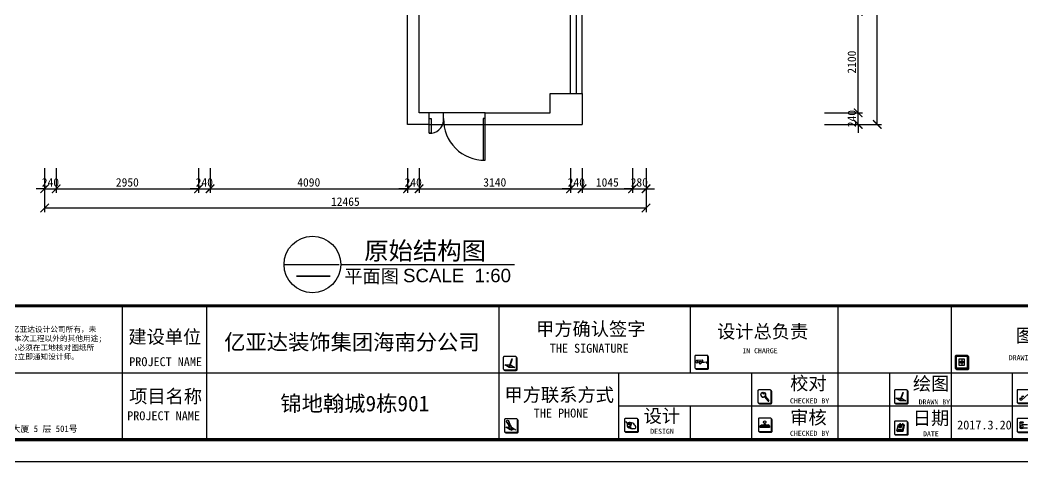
# Model space of a CAD drawing. Header units: millimetres. Extents: x -1705246 to 222838, y -3231245 to 126310.
# Drawn here: x -83334 to -62548, y -110677 to -101526 of the extents above; entities that cross this region are included whole.
import ezdxf
from ezdxf.enums import TextEntityAlignment as Align

# ---------------------------------------------------------------- set-up
doc = ezdxf.new("R2010")
doc.units = ezdxf.units.MM
doc.header["$PDMODE"] = 35
doc.layers.add('0-01图框模板说明', color=2, linetype='Continuous')
doc.layers.add('0-02图框细线', color=136, linetype='Continuous')
doc.styles.add('ar', font='arial.ttf')
doc.styles.add('ST', font='')
doc.styles.get("Standard").update_dxf_attribs({"font": ''})
doc.styles.add('黑体', font='simhei.ttf')
doc.styles.get('ST').set_extended_font_data('NSimSun')
doc.styles.get('Standard').set_extended_font_data('SimSun')
doc.linetypes.add('FENCELINE1', pattern='A,6.35,-2.54,[133,ltypeshp.shx,S=2.54,R=0,X=-2.54,Y=0],-2.54,25.4', length=36.83)
doc.dimstyles.new('ISO-25', dxfattribs={"dimscale": 70, "dimtxt": 2.5, "dimasz": 2.5, "dimexe": 1.25, "dimexo": 0.625, "dimtad": 1, "dimdec": 0, "dimtxsty": 'Standard', "dimblk": 'ARCHTICK', "dimcen": 2.5, "dimclrd": 251, "dimclre": 251, "dimclrt": 3, "dimadec": 0, "dimazin": 0, "dimtfac": 1, "dimtdec": 0, "dimtix": 1, "dimtmove": 2, "dimatfit": 3, "dimfxl": 1, "dimarcsym": 0})

# ---------------------------------------------------------------- blocks, each defined once
blk = doc.blocks.new('_ArchTick')
at = {"color": 0, "linetype": 'ByBlock', "const_width": 0.15}
blk.add_lwpolyline([(-0.5, -0.5), (0.5, 0.5)], dxfattribs=at)
blk = doc.blocks.new('*D457')
at = {"color": 251, "lineweight": -2}
for p, q in [((-65962, -103447), (-65962, -103272)), ((-66661, -103447), (-65875, -103447)), ((-65962, -103687), (-65962, -103447)), ((-66661, -103687), (-65875, -103687)), ((-65962, -103687), (-65962, -103862))]:
    blk.add_line(p, q, dxfattribs=at)
at = {"layer": 'Defpoints', "color": 0}
for p in [(-66705, -103447), (-65962, -103447), (-66705, -103687)]:
    blk.add_point(p, dxfattribs=at)
at = {"color": 251, "lineweight": -2, "xscale": 175, "yscale": 175, "zscale": 175}
for p, rotation in [((-65962, -103447), 270), ((-65962, -103687), 90)]:
    blk.add_blockref('_ArchTick', p, dxfattribs=dict(at, rotation=rotation))
at = {"color": 3, "insert": (-66094, -103567), "char_height": 175, "attachment_point": 5, "rotation": 90}
blk.add_mtext('240', dxfattribs=at)
blk = doc.blocks.new('*D458')
at = {"color": 251, "lineweight": -2}
for p, q in [((-66661, -101347), (-65875, -101347)), ((-65962, -103447), (-65962, -101347)), ((-66661, -103447), (-65875, -103447))]:
    blk.add_line(p, q, dxfattribs=at)
at = {"layer": 'Defpoints', "color": 0}
for p in [(-66705, -101347), (-65962, -101347), (-66705, -103447)]:
    blk.add_point(p, dxfattribs=at)
at = {"color": 251, "lineweight": -2, "xscale": 175, "yscale": 175, "zscale": 175}
for p, rotation in [((-65962, -101347), 90), ((-65962, -103447), 270)]:
    blk.add_blockref('_ArchTick', p, dxfattribs=dict(at, rotation=rotation))
at = {"color": 3, "insert": (-66094, -102397), "char_height": 175, "attachment_point": 5, "rotation": 90}
blk.add_mtext('2100', dxfattribs=at)
blk = doc.blocks.new('*D468')
at = {"color": 251, "lineweight": -2}
for p, q in [((-82825, -104596), (-82825, -105107)), ((-82585, -104596), (-82585, -105107)), ((-82825, -105020), (-83000, -105020)), ((-82825, -105020), (-82585, -105020)), ((-82585, -105020), (-82410, -105020))]:
    blk.add_line(p, q, dxfattribs=at)
at = {"layer": 'Defpoints', "color": 0}
for p in [(-82825, -104552), (-82585, -104552), (-82585, -105020)]:
    blk.add_point(p, dxfattribs=at)
at = {"color": 251, "lineweight": -2, "xscale": 175, "yscale": 175, "zscale": 175}
blk.add_blockref('_ArchTick', (-82825, -105020), dxfattribs=at)
at = {"color": 251, "lineweight": -2, "xscale": 175, "yscale": 175, "zscale": 175, "rotation": 180}
blk.add_blockref('_ArchTick', (-82585, -105020), dxfattribs=at)
at = {"color": 3, "insert": (-82705, -104888), "char_height": 175, "attachment_point": 5}
blk.add_mtext('240', dxfattribs=at)
blk = doc.blocks.new('*D469')
at = {"color": 251, "lineweight": -2}
for p, q in [((-82585, -104596), (-82585, -105107)), ((-79635, -104596), (-79635, -105107)), ((-82585, -105020), (-79635, -105020))]:
    blk.add_line(p, q, dxfattribs=at)
at = {"layer": 'Defpoints', "color": 0}
for p in [(-82585, -104552), (-79635, -104552), (-79635, -105020)]:
    blk.add_point(p, dxfattribs=at)
at = {"color": 251, "lineweight": -2, "xscale": 175, "yscale": 175, "zscale": 175, "rotation": 180}
blk.add_blockref('_ArchTick', (-82585, -105020), dxfattribs=at)
at = {"color": 251, "lineweight": -2, "xscale": 175, "yscale": 175, "zscale": 175}
blk.add_blockref('_ArchTick', (-79635, -105020), dxfattribs=at)
at = {"color": 3, "insert": (-81110, -104888), "char_height": 175, "attachment_point": 5}
blk.add_mtext('2950', dxfattribs=at)
blk = doc.blocks.new('*D470')
at = {"color": 251, "lineweight": -2}
for p, q in [((-79635, -104596), (-79635, -105107)), ((-79395, -104596), (-79395, -105107)), ((-79635, -105020), (-79810, -105020)), ((-79635, -105020), (-79395, -105020)), ((-79395, -105020), (-79220, -105020))]:
    blk.add_line(p, q, dxfattribs=at)
at = {"layer": 'Defpoints', "color": 0}
for p in [(-79635, -104552), (-79395, -104552), (-79395, -105020)]:
    blk.add_point(p, dxfattribs=at)
at = {"color": 251, "lineweight": -2, "xscale": 175, "yscale": 175, "zscale": 175}
blk.add_blockref('_ArchTick', (-79635, -105020), dxfattribs=at)
at = {"color": 251, "lineweight": -2, "xscale": 175, "yscale": 175, "zscale": 175, "rotation": 180}
blk.add_blockref('_ArchTick', (-79395, -105020), dxfattribs=at)
at = {"color": 3, "insert": (-79515, -104888), "char_height": 175, "attachment_point": 5}
blk.add_mtext('240', dxfattribs=at)
blk = doc.blocks.new('*D471')
at = {"color": 251, "lineweight": -2}
for p, q in [((-79395, -104596), (-79395, -105107)), ((-75305, -104596), (-75305, -105107)), ((-79395, -105020), (-75305, -105020))]:
    blk.add_line(p, q, dxfattribs=at)
at = {"layer": 'Defpoints', "color": 0}
for p in [(-79395, -104552), (-75305, -104552), (-75305, -105020)]:
    blk.add_point(p, dxfattribs=at)
at = {"color": 251, "lineweight": -2, "xscale": 175, "yscale": 175, "zscale": 175, "rotation": 180}
blk.add_blockref('_ArchTick', (-79395, -105020), dxfattribs=at)
at = {"color": 251, "lineweight": -2, "xscale": 175, "yscale": 175, "zscale": 175}
blk.add_blockref('_ArchTick', (-75305, -105020), dxfattribs=at)
at = {"color": 3, "insert": (-77350, -104888), "char_height": 175, "attachment_point": 5}
blk.add_mtext('4090', dxfattribs=at)
blk = doc.blocks.new('*D472')
at = {"color": 251, "lineweight": -2}
for p, q in [((-75305, -104596), (-75305, -105107)), ((-75065, -104596), (-75065, -105107)), ((-75305, -105020), (-75480, -105020)), ((-75305, -105020), (-75065, -105020)), ((-75065, -105020), (-74890, -105020))]:
    blk.add_line(p, q, dxfattribs=at)
at = {"layer": 'Defpoints', "color": 0}
for p in [(-75305, -104552), (-75065, -104552), (-75065, -105020)]:
    blk.add_point(p, dxfattribs=at)
at = {"color": 251, "lineweight": -2, "xscale": 175, "yscale": 175, "zscale": 175}
blk.add_blockref('_ArchTick', (-75305, -105020), dxfattribs=at)
at = {"color": 251, "lineweight": -2, "xscale": 175, "yscale": 175, "zscale": 175, "rotation": 180}
blk.add_blockref('_ArchTick', (-75065, -105020), dxfattribs=at)
at = {"color": 3, "insert": (-75185, -104888), "char_height": 175, "attachment_point": 5}
blk.add_mtext('240', dxfattribs=at)
blk = doc.blocks.new('*D473')
at = {"color": 251, "lineweight": -2}
for p, q in [((-75065, -104596), (-75065, -105107)), ((-71925, -104596), (-71925, -105107)), ((-75065, -105020), (-71925, -105020))]:
    blk.add_line(p, q, dxfattribs=at)
at = {"layer": 'Defpoints', "color": 0}
for p in [(-75065, -104552), (-71925, -104552), (-71925, -105020)]:
    blk.add_point(p, dxfattribs=at)
at = {"color": 251, "lineweight": -2, "xscale": 175, "yscale": 175, "zscale": 175, "rotation": 180}
blk.add_blockref('_ArchTick', (-75065, -105020), dxfattribs=at)
at = {"color": 251, "lineweight": -2, "xscale": 175, "yscale": 175, "zscale": 175}
blk.add_blockref('_ArchTick', (-71925, -105020), dxfattribs=at)
at = {"color": 3, "insert": (-73495, -104888), "char_height": 175, "attachment_point": 5}
blk.add_mtext('3140', dxfattribs=at)
blk = doc.blocks.new('*D474')
at = {"color": 251, "lineweight": -2}
for p, q in [((-71925, -104596), (-71925, -105107)), ((-71685, -104596), (-71685, -105107)), ((-71925, -105020), (-72100, -105020)), ((-71925, -105020), (-71685, -105020)), ((-71685, -105020), (-71510, -105020))]:
    blk.add_line(p, q, dxfattribs=at)
at = {"layer": 'Defpoints', "color": 0}
for p in [(-71925, -104552), (-71685, -104552), (-71685, -105020)]:
    blk.add_point(p, dxfattribs=at)
at = {"color": 251, "lineweight": -2, "xscale": 175, "yscale": 175, "zscale": 175}
blk.add_blockref('_ArchTick', (-71925, -105020), dxfattribs=at)
at = {"color": 251, "lineweight": -2, "xscale": 175, "yscale": 175, "zscale": 175, "rotation": 180}
blk.add_blockref('_ArchTick', (-71685, -105020), dxfattribs=at)
at = {"color": 3, "insert": (-71805, -104888), "char_height": 175, "attachment_point": 5}
blk.add_mtext('240', dxfattribs=at)
blk = doc.blocks.new('*D475')
at = {"color": 251, "lineweight": -2}
for p, q in [((-71685, -104596), (-71685, -105107)), ((-70640, -104596), (-70640, -105107)), ((-71685, -105020), (-70640, -105020))]:
    blk.add_line(p, q, dxfattribs=at)
at = {"layer": 'Defpoints', "color": 0}
for p in [(-71685, -104552), (-70640, -104552), (-70640, -105020)]:
    blk.add_point(p, dxfattribs=at)
at = {"color": 251, "lineweight": -2, "xscale": 175, "yscale": 175, "zscale": 175, "rotation": 180}
blk.add_blockref('_ArchTick', (-71685, -105020), dxfattribs=at)
at = {"color": 251, "lineweight": -2, "xscale": 175, "yscale": 175, "zscale": 175}
blk.add_blockref('_ArchTick', (-70640, -105020), dxfattribs=at)
at = {"color": 3, "insert": (-71162, -104888), "char_height": 175, "attachment_point": 5}
blk.add_mtext('1045', dxfattribs=at)
blk = doc.blocks.new('*D476')
at = {"color": 251, "lineweight": -2}
for p, q in [((-70640, -104596), (-70640, -105107)), ((-70360, -104596), (-70360, -105107)), ((-70640, -105020), (-70815, -105020)), ((-70640, -105020), (-70360, -105020)), ((-70360, -105020), (-70185, -105020))]:
    blk.add_line(p, q, dxfattribs=at)
at = {"layer": 'Defpoints', "color": 0}
for p in [(-70640, -104552), (-70360, -104552), (-70360, -105020)]:
    blk.add_point(p, dxfattribs=at)
at = {"color": 251, "lineweight": -2, "xscale": 175, "yscale": 175, "zscale": 175}
blk.add_blockref('_ArchTick', (-70640, -105020), dxfattribs=at)
at = {"color": 251, "lineweight": -2, "xscale": 175, "yscale": 175, "zscale": 175, "rotation": 180}
blk.add_blockref('_ArchTick', (-70360, -105020), dxfattribs=at)
at = {"color": 3, "insert": (-70500, -104888), "char_height": 175, "attachment_point": 5}
blk.add_mtext('280', dxfattribs=at)
blk = doc.blocks.new('hgggg')
at = {"layer": '0-01图框模板说明'}
for points in [[(3462.78, 399.27, -0.414214), (3462.58, 399.08), (3460.02, 399.08, -0.071272), (3459.97, 399.08, 0.348143), (3460.16, 398.93), (3462.72, 398.93, 0.414214), (3462.92, 399.13), (3462.92, 401.69, 0.333108), (3462.77, 401.87, -0.057743), (3462.78, 401.83)], [(3505.73, 399.54, -0.414214), (3505.53, 399.34), (3502.97, 399.34, -0.071272), (3502.92, 399.35, 0.348143), (3503.11, 399.2), (3505.67, 399.2, 0.414214), (3505.86, 399.39), (3505.86, 401.95, 0.333108), (3505.72, 402.14, -0.057743), (3505.73, 402.09)], [(3564.11, 399.47, -0.414214), (3563.92, 399.28), (3561.36, 399.28, -0.071272), (3561.3, 399.28, 0.348143), (3561.5, 399.13), (3564.05, 399.13, 0.414214), (3564.25, 399.33), (3564.25, 401.89, 0.333108), (3564.11, 402.08, -0.057743), (3564.11, 402.03)], [(3519.89, 391.78, -0.414214), (3519.7, 391.59), (3517.14, 391.59, -0.071272), (3517.08, 391.59, 0.348143), (3517.27, 391.44), (3519.83, 391.44, 0.414214), (3520.03, 391.64), (3520.03, 394.2, 0.333108), (3519.89, 394.39, -0.057743), (3519.89, 394.34)], [(3550.49, 391.78, -0.414214), (3550.29, 391.59), (3547.73, 391.59, -0.071272), (3547.68, 391.59, 0.348143), (3547.87, 391.44), (3550.43, 391.44, 0.414214), (3550.62, 391.64), (3550.62, 394.2, 0.333108), (3550.48, 394.39, -0.057743), (3550.49, 394.34)], [(3578.01, 391.85, -0.414214), (3577.81, 391.65), (3575.26, 391.65, -0.071272), (3575.2, 391.66, 0.348143), (3575.39, 391.51), (3577.95, 391.51, 0.414214), (3578.15, 391.7), (3578.15, 394.26, 0.333108), (3578.01, 394.45, -0.057743), (3578.01, 394.4)], [(3463.02, 385.28, -0.414214), (3462.83, 385.09), (3460.27, 385.09, -0.071272), (3460.21, 385.1, 0.348143), (3460.4, 384.94), (3462.96, 384.94, 0.414214), (3463.16, 385.14), (3463.16, 387.7, 0.333108), (3463.02, 387.89, -0.057743), (3463.02, 387.84)], [(3489.99, 385.41, -0.414214), (3489.79, 385.21), (3487.23, 385.21, -0.071272), (3487.18, 385.22, 0.348143), (3487.37, 385.07), (3489.93, 385.07, 0.414214), (3490.12, 385.26), (3490.12, 387.82, 0.333108), (3489.98, 388.01, -0.057743), (3489.99, 387.97)], [(3519.99, 385.44, -0.414214), (3519.79, 385.25), (3517.23, 385.25, -0.071272), (3517.18, 385.26, 0.348143), (3517.37, 385.1), (3519.93, 385.1, 0.414214), (3520.13, 385.3), (3520.13, 387.86, 0.333108), (3519.98, 388.05, -0.057743), (3519.99, 388)], [(3550.49, 384.79, -0.414214), (3550.29, 384.59), (3547.73, 384.59, -0.071272), (3547.68, 384.6, 0.348143), (3547.87, 384.45), (3550.43, 384.45, 0.414214), (3550.62, 384.64), (3550.62, 387.2, 0.333108), (3550.48, 387.39, -0.057743), (3550.49, 387.35)], [(3578.01, 385.37, -0.414214), (3577.81, 385.18), (3575.26, 385.18, -0.071272), (3575.2, 385.18, 0.348143), (3575.39, 385.03), (3577.95, 385.03, 0.414214), (3578.15, 385.23), (3578.15, 387.79, 0.333108), (3578.01, 387.98, -0.057743), (3578.01, 387.93)]]:
    blk.add_hatch(color=8, dxfattribs=at).paths.add_polyline_path(points)
h = blk.add_hatch(color=8, dxfattribs=at)
h.paths.add_polyline_path([(3562.64, 400.99), (3562.38, 400.99), (3562.38, 400.75), (3562.64, 400.75)])
h.paths.add_polyline_path([(3562.64, 400.75), (3562.89, 400.75), (3562.89, 400.99), (3562.64, 400.99)])
h.paths.add_polyline_path([(3562.64, 400.75), (3562.64, 400.52), (3562.89, 400.52), (3562.89, 400.75)])
h.paths.add_polyline_path([(3562.64, 400.75), (3562.38, 400.75), (3562.38, 400.52), (3562.64, 400.52)])
at = {"layer": '0-01图框模板说明', "color": 8}
for p, q in [((3503.25, 401.2), (3504.44, 401.29)), ((3503.43, 401.19), (3504.46, 401.27)), ((3504.18, 400.74), (3505.37, 400.84)), ((3504.36, 400.73), (3505.39, 400.81)), ((3561.98, 400.75), (3563.29, 400.75)), ((3562.64, 401.41), (3562.64, 400.1)), ((3461.2, 399.82), (3461.18, 399.77)), ((3461.19, 399.82), (3461.18, 399.79)), ((3461.2, 399.79), (3461.18, 399.77)), ((3461.18, 399.79), (3461.18, 399.77)), ((3461.21, 399.82), (3461.2, 399.79)), ((3518.38, 393.02), (3519.23, 392.05)), ((3518.54, 393.16), (3519.38, 392.19)), ((3548.9, 392.34), (3548.88, 392.3)), ((3548.88, 392.3), (3548.89, 392.28)), ((3548.91, 392.33), (3548.89, 392.28)), ((3548.9, 392.3), (3548.89, 392.28)), ((3548.92, 392.33), (3548.9, 392.3)), ((3575.67, 392.73), (3575.67, 392.32)), ((3575.67, 392.73), (3576.12, 392.73)), ((3575.67, 392.32), (3576.13, 392.32)), ((3576.12, 393.15), (3576.56, 393.15)), ((3576.12, 393.15), (3576.12, 392.73)), ((3577.45, 393.49), (3576.13, 392.32)), ((3487.66, 386.95), (3488.14, 386.7)), ((3488.27, 386.93), (3487.79, 387.11)), ((3487.86, 386.92), (3487.86, 386.92)), ((3487.86, 386.92), (3488.21, 386.73)), ((3488.28, 386.86), (3487.91, 387.01)), ((3488.9, 387.07), (3488.28, 387.23)), ((3518.41, 386.87), (3518.41, 386.93)), ((3518.52, 386.87), (3518.52, 386.93)), ((3575.68, 387.24), (3575.68, 386.03)), ((3461.35, 385.57), (3460.39, 386.21)), ((3460.39, 386.21), (3461.18, 386.21)), ((3461.6, 386.21), (3461.68, 386.21)), ((3461.68, 386.21), (3462.65, 385.57)), ((3487.53, 386.56), (3487.53, 386.56)), ((3487.75, 386.44), (3488.36, 386.1)), ((3488.41, 386.7), (3488.52, 386.64)), ((3517.44, 386.49), (3517.74, 386.7)), ((3517.77, 386.7), (3518.07, 386.7)), ((3518.89, 386.7), (3519.22, 386.7)), ((3519.52, 386.49), (3519.25, 386.69)), ((3548.12, 385.4), (3548.29, 385.25)), ((3549.3, 385.36), (3548.17, 385.36)), ((3549.35, 385.32), (3548.21, 385.32)), ((3549.39, 385.29), (3548.26, 385.29)), ((3549.43, 385.25), (3548.29, 385.25)), ((3549.63, 386.78), (3549.3, 385.36)), ((3549.68, 386.74), (3549.35, 385.32)), ((3549.72, 386.71), (3549.39, 385.29)), ((3549.76, 386.67), (3549.43, 385.25)), ((3549.59, 386.82), (3549.76, 386.67)), ((3577.38, 386.76), (3576.17, 386.76)), ((3577.38, 385.95), (3576.17, 385.95))]:
    blk.add_line(p, q, dxfattribs=at)
at = {"layer": '0-01图框模板说明', "color": 2, "const_width": 0.724}
blk.add_lwpolyline([(3637.38, 670.41), (3637.38, 383.41), (3227.38, 383.41), (3227.38, 670.41)], close=True, dxfattribs=at)
blk.add_lwpolyline([(3637.38, 413.41), (3227.33, 413.41)], dxfattribs=at)
at = {"layer": '0-01图框模板说明', "color": 8}
for points in [[(3460.02, 399.08), (3462.58, 399.08, 0.414214), (3462.78, 399.27), (3462.78, 401.83, 0.414214), (3462.58, 402.03), (3460.02, 402.03, 0.414214), (3459.83, 401.83), (3459.83, 399.27, 0.414214)], [(3461.84, 401.41), (3461.73, 401.44), (3461.74, 401.46, -0.451962), (3461.8, 401.49), (3461.81, 401.48, -0.418435), (3461.84, 401.42)], [(3502.97, 399.34), (3505.53, 399.34, 0.414214), (3505.73, 399.54), (3505.73, 402.09, 0.414214), (3505.53, 402.29), (3502.97, 402.29, 0.414214), (3502.78, 402.09), (3502.78, 399.54, 0.414214)], [(3561.36, 399.28), (3563.92, 399.28, 0.414214), (3564.11, 399.47), (3564.11, 402.03, 0.414214), (3563.92, 402.23), (3561.36, 402.23, 0.414214), (3561.16, 402.03), (3561.16, 399.47, 0.414214)], [(3517.14, 391.59), (3519.7, 391.59, 0.414214), (3519.89, 391.78), (3519.89, 394.34, 0.414214), (3519.7, 394.54), (3517.14, 394.54, 0.414214), (3516.94, 394.34), (3516.94, 391.78, 0.414214)], [(3547.73, 391.59), (3550.29, 391.59, 0.414214), (3550.49, 391.78), (3550.49, 394.34, 0.414214), (3550.29, 394.54), (3547.73, 394.54, 0.414214), (3547.54, 394.34), (3547.54, 391.78, 0.414214)], [(3549.55, 393.92), (3549.44, 393.95), (3549.44, 393.97, -0.451962), (3549.51, 394), (3549.52, 393.99, -0.418435), (3549.55, 393.93)], [(3575.26, 391.65), (3577.81, 391.65, 0.414214), (3578.01, 391.85), (3578.01, 394.4, 0.414214), (3577.81, 394.6), (3575.26, 394.6, 0.414214), (3575.06, 394.4), (3575.06, 391.85, 0.414214)], [(3460.27, 385.09), (3462.83, 385.09, 0.414214), (3463.02, 385.28), (3463.02, 387.84, 0.414214), (3462.83, 388.04), (3460.27, 388.04, 0.414214), (3460.07, 387.84), (3460.07, 385.28, 0.414214)], [(3487.23, 385.21), (3489.79, 385.21, 0.414214), (3489.99, 385.41), (3489.99, 387.97, 0.414214), (3489.79, 388.16), (3487.23, 388.16, 0.414214), (3487.03, 387.97), (3487.03, 385.41, 0.414214)], [(3517.23, 385.25), (3519.79, 385.25, 0.414214), (3519.99, 385.44), (3519.99, 388, 0.414214), (3519.79, 388.2), (3517.23, 388.2, 0.414214), (3517.04, 388), (3517.04, 385.44, 0.414214)], [(3547.73, 384.59), (3550.29, 384.59, 0.414214), (3550.49, 384.79), (3550.49, 387.35, 0.414214), (3550.29, 387.54), (3547.73, 387.54, 0.414214), (3547.54, 387.35), (3547.54, 384.79, 0.414214)], [(3575.26, 385.18), (3577.81, 385.18, 0.414214), (3578.01, 385.37), (3578.01, 387.93, 0.414214), (3577.81, 388.13), (3575.26, 388.13, 0.414214), (3575.06, 387.93), (3575.06, 385.37, 0.414214)], [(3517.48, 386.5), (3519.48, 386.5, -0.414214), (3519.53, 386.45), (3519.53, 386.19, -0.414214), (3519.48, 386.13), (3517.48, 386.13, -0.414214), (3517.42, 386.19), (3517.42, 386.45, -0.414214)]]:
    blk.add_lwpolyline(points, format="xyb", close=True, dxfattribs=at)
for points in [[(3459.97, 399.08, 0.348143), (3460.16, 398.93), (3462.72, 398.93, 0.414214), (3462.92, 399.13), (3462.92, 401.69, 0.333108), (3462.77, 401.87)], [(3502.92, 399.35, 0.348143), (3503.11, 399.2), (3505.67, 399.2, 0.414214), (3505.86, 399.39), (3505.86, 401.95, 0.333108), (3505.72, 402.14)], [(3561.3, 399.28, 0.348143), (3561.5, 399.13), (3564.05, 399.13, 0.414214), (3564.25, 399.33), (3564.25, 401.89, 0.333108), (3564.11, 402.08)], [(3517.08, 391.59, 0.348143), (3517.27, 391.44), (3519.83, 391.44, 0.414214), (3520.03, 391.64), (3520.03, 394.2, 0.333108), (3519.89, 394.39)], [(3547.68, 391.59, 0.348143), (3547.87, 391.44), (3550.43, 391.44, 0.414214), (3550.62, 391.64), (3550.62, 394.2, 0.333108), (3550.48, 394.39)], [(3575.2, 391.66, 0.348143), (3575.39, 391.51), (3577.95, 391.51, 0.414214), (3578.15, 391.7), (3578.15, 394.26, 0.333108), (3578.01, 394.45)], [(3460.21, 385.1, 0.348143), (3460.4, 384.94), (3462.96, 384.94, 0.414214), (3463.16, 385.14), (3463.16, 387.7, 0.333108), (3463.02, 387.89)], [(3487.18, 385.22, 0.348143), (3487.37, 385.07), (3489.93, 385.07, 0.414214), (3490.12, 385.26), (3490.12, 387.82, 0.333108), (3489.98, 388.01)], [(3517.18, 385.26, 0.348143), (3517.37, 385.1), (3519.93, 385.1, 0.414214), (3520.13, 385.3), (3520.13, 387.86, 0.333108), (3519.98, 388.05)], [(3547.68, 384.6, 0.348143), (3547.87, 384.45), (3550.43, 384.45, 0.414214), (3550.62, 384.64), (3550.62, 387.2, 0.333108), (3550.48, 387.39)], [(3575.2, 385.18, 0.348143), (3575.39, 385.03), (3577.95, 385.03, 0.414214), (3578.15, 385.23), (3578.15, 387.79, 0.333108), (3578.01, 387.98)]]:
    blk.add_lwpolyline(points, format="xyb", dxfattribs=at)
for points in [[(3461.8, 401.3), (3461.7, 401.34), (3461.23, 400.06), (3461.34, 400.03)], [(3461.84, 401.4), (3461.73, 401.45), (3461.69, 401.35), (3461.81, 401.3)], [(3561.37, 399.48), (3563.91, 399.48), (3563.91, 402.02), (3561.37, 402.02)], [(3561.98, 400.1), (3563.29, 400.1), (3563.29, 401.41), (3561.98, 401.41)], [(3562.38, 400.99), (3562.89, 400.99), (3562.89, 400.52), (3562.38, 400.52)], [(3461.21, 399.82), (3461.19, 399.82), (3461.23, 400.06), (3461.34, 400.03)], [(3549.51, 393.82), (3549.4, 393.85), (3548.94, 392.57), (3549.04, 392.54)], [(3549.55, 393.91), (3549.44, 393.96), (3549.4, 393.86), (3549.51, 393.81)], [(3548.92, 392.33), (3548.9, 392.34), (3548.94, 392.57), (3549.04, 392.54)], [(3518.03, 386.68), (3518.93, 386.68), (3518.93, 386.57), (3518.03, 386.57)], [(3548.41, 385.73), (3548.52, 385.73), (3548.49, 385.65), (3548.38, 385.65)], [(3548.72, 386.48), (3549.18, 386.48), (3549.07, 386.11), (3548.6, 386.11)], [(3548.63, 385.73), (3548.74, 385.73), (3548.71, 385.65), (3548.6, 385.65)], [(3548.84, 385.73), (3548.95, 385.73), (3548.93, 385.65), (3548.81, 385.65)], [(3549.06, 385.73), (3549.17, 385.73), (3549.14, 385.65), (3549.03, 385.65)]]:
    blk.add_lwpolyline(points, close=True, dxfattribs=at)
for points in [[(3461.4, 400.19), (3461.44, 400.19), (3462.41, 399.56), (3461.11, 399.56), (3460.14, 400.19), (3461.28, 400.19)], [(3549.11, 392.7), (3549.15, 392.7), (3550.12, 392.07), (3548.82, 392.07), (3547.85, 392.7), (3548.98, 392.7)], [(3518.62, 386.76), (3518.8, 386.76), (3518.93, 386.68), (3518.03, 386.68), (3518.17, 386.76), (3518.31, 386.76)], [(3548.7, 386.82), (3549.59, 386.82), (3549.26, 385.4), (3548.12, 385.4), (3548.45, 386.82), (3548.65, 386.82)]]:
    blk.add_lwpolyline(points, dxfattribs=at)
for centre, radius in [((3518.13, 393.49), 0.533), ((3460.78, 387.49), 0.262), ((3460.95, 386.98), 0.0374), ((3461.04, 387.02), 0.0374), ((3461.11, 386.88), 0.0374), ((3461.13, 387.08), 0.0374), ((3461.2, 386.94), 0.0374), ((3461.02, 386.84), 0.0374), ((3461.09, 386.69), 0.0374), ((3461.16, 386.51), 0.0374), ((3461.18, 386.73), 0.0374), ((3461.39, 386.21), 0.212), ((3461.25, 386.56), 0.0374), ((3461.26, 386.79), 0.0374), ((3461.34, 386.61), 0.0374), ((3549.28, 386.66), 0.04)]:
    blk.add_circle(centre, radius, dxfattribs=at)
for centre, radius, start, end in [((3503.53, 400.83), 0.368, 105.757, 120.9015), ((3503.54, 400.47), 0.321, 39.9377, 115.0821), ((3503.66, 401.01), 0.239, 194.4811, 315.0527), ((3503.43, 401.18), 0.00492, 94.538, 105.757), ((3504.46, 400.38), 0.368, 105.757, 138.6812), ((3504.36, 400.73), 0.00492, 94.538, 105.757), ((3504.37, 401.1), 0.208, 298.7114, 70.1269), ((3504.37, 401.09), 0.198, 300.3285, 62.5398), ((3504.46, 401.26), 0.00492, 62.5398, 94.538), ((3504.47, 400.92), 0.00504, 133.8328, 294.2798), ((3505.3, 400.64), 0.208, 298.7114, 70.1269), ((3505.39, 400.81), 0.00492, 62.5398, 94.538), ((3505.3, 400.64), 0.198, 300.3285, 62.5398), ((3505.4, 400.46), 0.00504, 133.8328, 294.2798), ((3518.1, 393.5), 0.266, 22.4479, 114.9174), ((3518.04, 393.62), 0.125, 340.0341, 111.5177), ((3518.14, 393.44), 0.533, 191.5054, 300.5031), ((3518.14, 393.44), 0.533, 323.7918, 16.5929), ((3519.27, 392.15), 0.116, 246.2917, 21.6824), ((3459.09, 385.81), 2.13, 10.8653, 46.0134), ((3466.51, 389.2), 5.72, 196.3548, 210.1283), ((3488.94, 386.19), 1.48, 139.3249, 154.2833), ((3488.13, 386.74), 0.518, 74.0812, 127.264), ((3487.88, 386.97), 0.0535, 54.1755, 246.924), ((3487.91, 386.98), 0.691, 277.384, 14.5417), ((3488.13, 386.65), 0.31, 22.1455, 62.6561), ((3487.87, 385.42), 1.94, 28.784, 58.3007), ((3518.46, 388.33), 1.14, 259.2449, 280.7551), ((3517.99, 386.87), 0.423, 7.6088, 51.9955), ((3518.94, 386.87), 0.423, 128.0045, 172.3912), ((3548.94, 386.72), 0.301, 120.0838, 193.4607), ((3548.94, 386.73), 0.249, 118.9884, 196.0214), ((3548.83, 386.84), 0.146, 350.5454, 105.731), ((3548.81, 386.83), 0.115, 355.4404, 89.6822), ((3549.55, 386.72), 0.301, 127.1675, 193.4607), ((3549.54, 386.73), 0.24, 120.88, 197.6449), ((3549.43, 386.88), 0.102, 75.6414, 126.1244), ((3549.42, 386.86), 0.0801, 333.2308, 96.566), ((3549.42, 386.86), 0.124, 340.7006, 72.9302), ((3488.27, 386.62), 0.686, 172.2315, 207.5085), ((3487.9, 386.71), 0.315, 158.1829, 240.9002), ((3488.96, 388.03), 2.17, 233.0714, 279.6677), ((3488.3, 386.97), 0.31, 239.1443, 279.6549), ((3488.23, 386.8), 0.0797, 255.5948, 46.2056), ((3488.34, 386.74), 0.0787, 279.6549, 22.1455), ((3489.22, 387.84), 1.94, 243.4996, 273.0164), ((3489.18, 386.27), 0.4, 290.3762, 11.4241), ((3517.77, 386.65), 0.0574, 90, 119.8772), ((3518.23, 386.94), 0.197, 284.907, 336.821), ((3518.47, 387.04), 0.345, 237.0341, 302.9659), ((3518.56, 386.87), 0.0402, 180, 209.5766), ((3518.71, 386.96), 0.21, 209.5766, 255.9056), ((3519.22, 386.65), 0.0574, 58.6434, 90), ((3548.67, 386.66), 0.04, 133.5405, 58.5094), ((3548.67, 386.67), 0.0305, 218.3923, 328.4538), ((3548.69, 386.65), 0.04, 72.6047, 87.6936), ((3549.3, 386.65), 0.04, 72.6047, 215.7707), ((3549.28, 386.67), 0.0305, 218.3923, 328.4538)]:
    blk.add_arc(centre, radius, start, end, dxfattribs=at)
for centre, major_axis, ratio in [((3503.23, 400.89), (0, 0.305), 0.646017), ((3503.25, 400.88), (0, 0.305), 0.646017), ((3503.99, 400.67), (0, 0.305), 0.646017), ((3504, 400.66), (0, 0.305), 0.646017), ((3576.08, 387.24), (-0.401, 0), 0.454196), ((3576.08, 386.03), (-0.401, 0), 0.454196), ((3576.17, 386.35), (0, 0.401), 0.454196)]:
    blk.add_ellipse(centre, major_axis=major_axis, ratio=ratio, dxfattribs=at)
blk.add_ellipse((3518.46, 387.35), major_axis=(0.376, 0), ratio=0.460933, start_param=-0.967391, end_param=4.108984, dxfattribs=at)
for points in [[(3487.72, 387.06), (3487.51, 387.09), (3487.4, 387.2), (3487.35, 387.45)], [(3487.75, 387.1), (3487.5, 387.1), (3487.42, 387.28), (3487.37, 387.47)]]:
    blk.add_open_spline(points, degree=3, dxfattribs=at)
blk.add_spline([(3461.39, 385.99), (3461.81, 385.81), (3461.82, 385.95), (3461.63, 385.91), (3461.51, 385.57), (3462.03, 385.66), (3462.12, 385.57)], degree=3, dxfattribs=at)
at = {"layer": '0-02图框细线'}
for p, q in [((3374.42, 383.24), (3374.42, 413.41)), ((3393.31, 383.24), (3393.31, 413.41)), ((3458.92, 383.41), (3458.92, 413.41)), ((3501.79, 398.41), (3501.79, 413.41)), ((3534.96, 398.41), (3534.96, 413.41)), ((3560.37, 383.41), (3560.37, 413.41)), ((3323.65, 398.41), (3637.38, 398.41)), ((3485.71, 383.41), (3485.71, 398.41)), ((3515.58, 383.41), (3515.58, 398.41)), ((3534.96, 383.41), (3534.96, 398.41)), ((3546.55, 383.41), (3546.55, 398.41)), ((3574.07, 383.41), (3574.07, 398.41)), ((3637.38, 390.91), (3485.71, 390.91)), ((3501.79, 383.41), (3501.79, 390.91))]:
    blk.add_line(p, q, dxfattribs=at)
blk.add_lwpolyline([(3642.38, 675.41), (3642.38, 378.41), (3222.38, 378.41), (3222.38, 675.41)], close=True, dxfattribs=at)
for s, insert, char_height, attachment_point in [('{\\fSimSun|b0|i0|c134|p2;甲方确认签字}', (3467.17, 408.05), 3, 4), ('{\\fSimSun|b0|i0|c134|p2;设计总负责}', (3507.77, 407.48), 3, 4), ('{\\fSimHei|b0|i0|c134|p2;Remark备注: 此设计之版权均属亿亚达设计公司所有，未\\P经公司书面批准,不得将图纸移作本次工程以外的其他用途;\\P一切尺寸依现场放线为准，承建人必须在工地核对图纸所\\P示尺寸，如发现有任何矛盾处，应立即通知设计师。}', (3325.04, 401.2), 1.2293, 7), ('{\\fSimSun|b0|i0|c134|p2;建设单位}', (3375.72, 406.29), 3, 4), ('{\\fSimSun|b0|i0|c134|p2;图名}', (3574.77, 406.57), 3, 4), ('{\\fSimSun|b0|i0|c134|p2;THE SIGNATURE}', (3470.25, 403.87), 2, 4), ('{\\fSimSun|b0|i0|c134|p2;IN CHARGE}', (3513.43, 403.33), 1.1268, 4), ('{\\fSimSun|b0|i0|c134|p2;PROJECT NAME}', (3375.92, 400.86), 2, 4), ('{\\fSimSun|b0|i0|c134|p2;DRAWING TITLE}', (3573.2, 401.77), 1.1268, 4), ('{\\fSimSun|b0|i0|c134|p2;校对}', (3524.17, 395.88), 3, 4), ('{\\fSimSun|b0|i0|c134|p2;绘图}', (3551.69, 395.79), 3, 4), ('{\\fSimSun|b0|i0|c134|p2;项目名称}', (3375.89, 392.95), 3, 4), ('{\\fSimSun|b0|i0|c134|p2;甲方联系方式}', (3460.09, 393.27), 3, 4), ('{\\fSimSun|b0|i0|c134|p2;CHECKED BY}', (3524.12, 392.09), 1.1268, 4), ('{\\fSimSun|b0|i0|c134|p2;DRAWN BY}', (3552.99, 391.85), 1.1268, 4), ('{\\fSimSun|b0|i0|c134|p2;PROJECT NAME}', (3375.46, 388.74), 2, 4), ('{\\fSimSun|b0|i0|c134|p2;THE PHONE}', (3466.66, 389.35), 2, 4), ('{\\fSimSun|b0|i0|c134|p2;设计}', (3491.31, 388.55), 3, 4), ('{\\fSimSun|b0|i0|c134|p2;审核}', (3524.17, 388.21), 3, 4), ('{\\fSimSun|b0|i0|c134|p2;日期}', (3551.69, 388.07), 3, 4), ('2017.3.20', (3561.63, 386.68), 2, 4), ('{\\fSimSun|b0|i0|c134|p2;地址：海口市海秀中路宝晟大厦 5 层 501号}', (3325.41, 385.76), 1.4341, 4), ('{\\fSimSun|b0|i0|c134|p2;DESIGN}', (3492.78, 385.27), 1.1268, 4), ('{\\fSimSun|b0|i0|c134|p2;CHECKED BY}', (3524.12, 384.81), 1.1268, 4), ('{\\fSimSun|b0|i0|c134|p2;DATE}', (3553.97, 384.71), 1.1268, 4)]:
    blk.add_mtext(s, dxfattribs=dict(at, insert=insert, char_height=char_height, attachment_point=attachment_point))
at = {"layer": '0-02图框细线', "char_height": 3.5, "attachment_point": 5, "style": '黑体'}
for s, insert in [('亿亚达装饰集团海南分公司', (3425.87, 405.07)), ('{\\fSimSun|b0|i0|c134|p2;锦地翰城9栋901}', (3426.52, 391.31))]:
    blk.add_mtext(s, dxfattribs=dict(at, insert=insert))
blk = doc.blocks.new('*D488')
at = {"color": 251, "lineweight": -2}
for p, q in [((-65919, -89327), (-65479, -89327)), ((-65567, -103687), (-65567, -89327)), ((-65919, -103687), (-65479, -103687))]:
    blk.add_line(p, q, dxfattribs=at)
at = {"layer": 'Defpoints', "color": 0}
for p in [(-65962, -89327), (-65567, -89327), (-65962, -103687)]:
    blk.add_point(p, dxfattribs=at)
at = {"color": 251, "lineweight": -2, "xscale": 175, "yscale": 175, "zscale": 175}
for p, rotation in [((-65567, -89327), 90), ((-65567, -103687), 270)]:
    blk.add_blockref('_ArchTick', p, dxfattribs=dict(at, rotation=rotation))
at = {"color": 3, "insert": (-65698, -96507), "char_height": 175, "attachment_point": 5, "rotation": 90}
blk.add_mtext('14360', dxfattribs=at)
blk = doc.blocks.new('*D491')
at = {"color": 251, "lineweight": -2}
for p, q in [((-82825, -105063), (-82825, -105506)), ((-70360, -105063), (-70360, -105506)), ((-70360, -105418), (-82825, -105418))]:
    blk.add_line(p, q, dxfattribs=at)
at = {"layer": 'Defpoints', "color": 0}
for p in [(-82825, -105020), (-70360, -105020), (-82825, -105418)]:
    blk.add_point(p, dxfattribs=at)
at = {"color": 251, "lineweight": -2, "xscale": 175, "yscale": 175, "zscale": 175, "rotation": 180}
blk.add_blockref('_ArchTick', (-82825, -105418), dxfattribs=at)
at = {"color": 251, "lineweight": -2, "xscale": 175, "yscale": 175, "zscale": 175}
blk.add_blockref('_ArchTick', (-70360, -105418), dxfattribs=at)
at = {"color": 3, "insert": (-76592, -105287), "char_height": 175, "attachment_point": 5}
blk.add_mtext('12465', dxfattribs=at)

msp = doc.modelspace()

# ---------------------------------------------------------------- linework, layer by layer
for p, q in [((-75304.8, -103686.8), (-75304.8, -101286.8)), ((-75064.8, -103446.8), (-75064.8, -101346.8)), ((-72344.8, -103446.8), (-72344.8, -103046.8)), ((-72344.8, -103046.8), (-71924.8, -103046.8)), ((-71924.8, -103046.8), (-71684.8, -103046.8)), ((-71684.8, -103046.8), (-71684.8, -103686.8)), ((-74854.8, -103446.8), (-75064.8, -103446.8)), ((-74854.8, -103686.8), (-74854.8, -103446.8)), ((-73694.8, -103686.8), (-73694.8, -103446.8)), ((-73694.8, -103446.8), (-72344.8, -103446.8)), ((-73694.8, -103686.8), (-73694.8, -103446.8)), ((-74854.8, -103686.8), (-75304.8, -103686.8)), ((-73694.8, -103686.8), (-71684.8, -103686.8)), ((-76688.8, -106587.9), (-73083.1, -106587.9))]:
    msp.add_line(p, q)
at = {"color": 250}
for p, q in [((-71924.8, -103046.8), (-71924.8, -101346.8)), ((-71684.8, -103046.8), (-71684.8, -101346.8)), ((-73694.8, -103446.8), (-74854.8, -103446.8)), ((-74554.8, -103686.8), (-74554.8, -103446.8)), ((-74854.8, -103686.8), (-73694.8, -103686.8))]:
    msp.add_line(p, q, dxfattribs=at)
at = {"color": 1, "linetype": 'FENCELINE1', "ltscale": 10}
msp.add_line((-71804.8, -101346.8), (-71804.8, -103046.8), dxfattribs=at)
at = {"color": 2}
msp.add_line((-77862.2, -106587.9), (-76721.1, -106587.9), dxfattribs=at)
at = {"color": 8}
for points in [[(-74854.8, -103566.8), (-74814.8, -103566.8), (-74814.8, -103866.8), (-74854.8, -103866.8)], [(-73694.8, -103566.8), (-73734.8, -103566.8), (-73734.8, -104426.8), (-73694.8, -104426.8)]]:
    msp.add_lwpolyline(points, close=True, dxfattribs=at)
at = {"color": 150}
msp.add_circle((-77275.5, -106587.9), 586.7, dxfattribs=at)
at = {"color": 250}
for centre, radius, start, end in [((-74834.8, -103586.8), 280.7, 265.91438, 355.91438), ((-73714.8, -103586.8), 840.2, 178.63607, 271.36393)]:
    msp.add_arc(centre, radius, start, end, dxfattribs=at)

# ---------------------------------------------------------------- block references
at = {"layer": '0-02图框细线', "xscale": 92.39999999999418, "yscale": 92.39999999999418, "zscale": 92.39999999999999}
msp.add_blockref('hgggg', (-393006, -145642.2), dxfattribs=at)

# ---------------------------------------------------------------- texts
at = {"color": 2, "style": 'ar'}
msp.add_text('SCALE  1:60', height=277.2, dxfattribs=at).set_placement((-75396.7, -106954.8))
at = {"color": 2, "style": 'ar', "flags": 8}
msp.add_attdef('原始结构图', text='原始结构图', height=369.6, dxfattribs=at).set_placement((-74939.1, -106296.3), align=Align.MIDDLE)
at = {"color": 2, "style": 'ar', "width": 7.452088, "flags": 8}
msp.add_attdef('-', text='-', height=277.2, dxfattribs=at).set_placement((-77737.3, -106936.4), (-76776.3, -106936.4), align=Align.FIT)
at = {"color": 2, "style": 'ST', "flags": 8}
msp.add_attdef('平面图', (-76615.1, -106965.9), '平面图', height=277.2, dxfattribs=at)

# ---------------------------------------------------------------- dimensions: what is measured, and where the dimension line sits
at = {"color": 0}
dim = msp.add_linear_dim(base=(-65566.6, -89326.8), p1=(-65962.3, -103686.8), p2=(-65962.3, -89326.8), angle=90, dimstyle='ISO-25', dxfattribs=at)
dim.commit()
dim.dimension.update_dxf_attribs({"geometry": '*D488', "text_midpoint": (-65697.9, -96506.8)})
for base, p1, p2, picture, middle in [((-65962.3, -101346.8), (-66705.2, -103446.8), (-66705.2, -101346.8), '*D458', (-66093.6, -102396.8)), ((-65962.3, -103446.8), (-66705.2, -103686.8), (-66705.2, -103446.8), '*D457', (-66093.6, -103566.8))]:
    dim = msp.add_linear_dim(base=base, p1=p1, p2=p2, angle=270, dimstyle='ISO-25')
    dim.commit()
    dim.dimension.update_dxf_attribs({"geometry": picture, "text_midpoint": middle})
for base, p1, p2, picture, middle in [((-82584.8, -105019.5), (-82824.8, -104552.4), (-82584.8, -104552.4), '*D468', (-82704.8, -104888.3)), ((-79634.8, -105019.5), (-82584.8, -104552.4), (-79634.8, -104552.4), '*D469', (-81109.8, -104888.3)), ((-79394.8, -105019.5), (-79634.8, -104552.4), (-79394.8, -104552.4), '*D470', (-79514.8, -104888.3)), ((-75304.8, -105019.5), (-79394.8, -104552.4), (-75304.8, -104552.4), '*D471', (-77349.8, -104888.3)), ((-75064.8, -105019.5), (-75304.8, -104552.4), (-75064.8, -104552.4), '*D472', (-75184.8, -104888.3)), ((-71924.8, -105019.5), (-75064.8, -104552.4), (-71924.8, -104552.4), '*D473', (-73494.8, -104888.3)), ((-71684.8, -105019.5), (-71924.8, -104552.4), (-71684.8, -104552.4), '*D474', (-71804.8, -104888.3)), ((-70639.8, -105019.5), (-71684.8, -104552.4), (-70639.8, -104552.4), '*D475', (-71162.3, -104888.3)), ((-70359.8, -105019.5), (-70639.8, -104552.4), (-70359.8, -104552.4), '*D476', (-70499.8, -104888.3))]:
    dim = msp.add_linear_dim(base=base, p1=p1, p2=p2, dimstyle='ISO-25')
    dim.commit()
    dim.dimension.update_dxf_attribs({"geometry": picture, "text_midpoint": middle})
dim = msp.add_linear_dim(base=(-82824.8, -105418.3), p1=(-70359.8, -105019.5), p2=(-82824.8, -105019.5), dimstyle='ISO-25', dxfattribs=at)
dim.commit()
dim.dimension.update_dxf_attribs({"geometry": '*D491', "text_midpoint": (-76592.3, -105287)})

doc.saveas('drawing.dxf')
